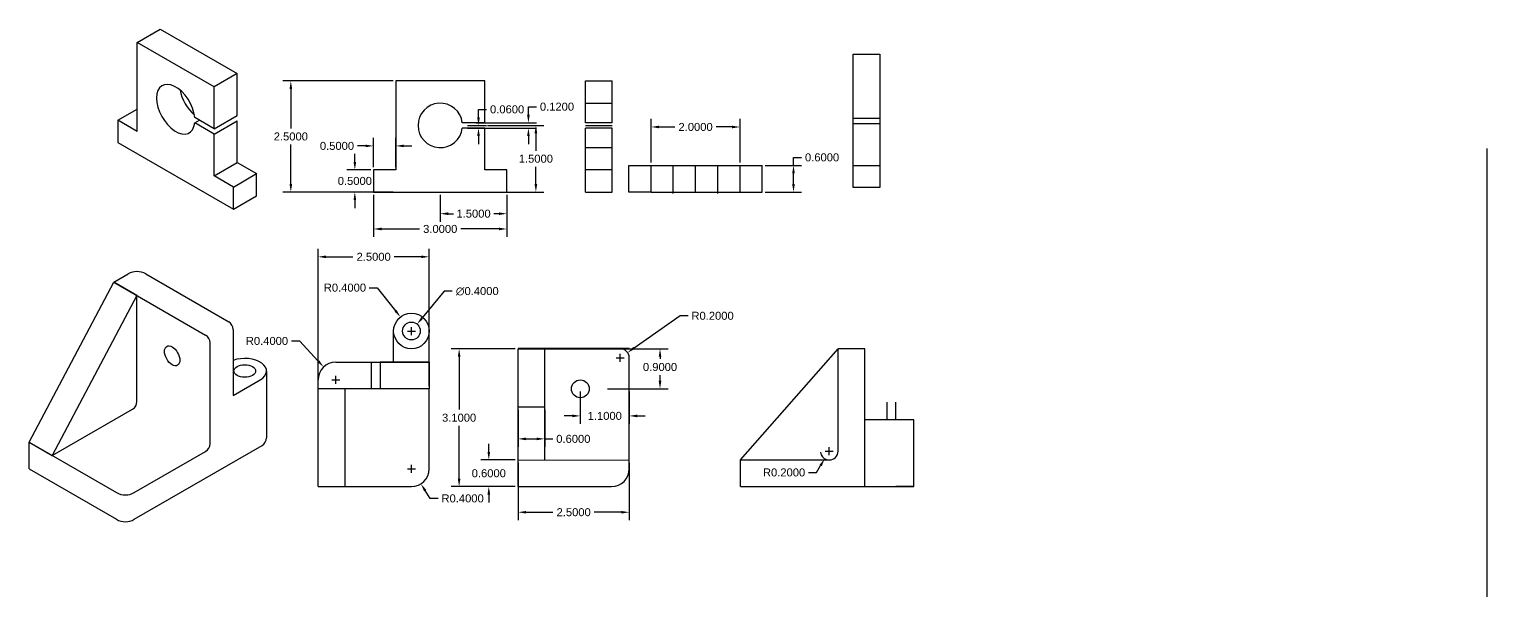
# Model space of a CAD drawing. Header units: inches. Extents: x 0 to 93838, y -1 to 60645.
# Drawn here: x 1.81 to 34.6, y -1.17 to 11.6 of the extents above; entities that cross this region are included whole.
import ezdxf

# ---------------------------------------------------------------- set-up
doc = ezdxf.new("R2010")
doc.units = ezdxf.units.IN
doc.header["$MEASUREMENT"] = 0
doc.linetypes.add('CENTER', pattern=[2, 1.25, -0.25, 0.25, -0.25])
for name, color, linetype in [('center', 10, 'CENTER'), ('dimension', 5, 'Continuous'), ('hidden', 3, 'Continuous'), ('referenced', 220, 'Continuous')]:
    doc.layers.add(name, color=color, linetype=linetype)
doc.styles.get("Standard").update_dxf_attribs({"font": 'arial.ttf'})
doc.dimstyles.get("Standard").update_dxf_attribs({"dimtxt": 0.18, "dimasz": 0.18, "dimexe": 0.18, "dimexo": 0.0625, "dimgap": 0.09, "dimtad": 0, "dimtih": 1, "dimtoh": 1, "dimdec": 4, "dimzin": 0, "dimdsep": 46, "dimtxsty": 'Standard', "dimcen": 0.09, "dimadec": 0, "dimazin": 0, "dimtfac": 1, "dimtdec": 4, "dimtofl": 0, "dimtmove": 0, "dimatfit": 3, "dimfxl": 1, "dimtolj": 1, "dimtzin": 0, "dimarcsym": 0})

# ---------------------------------------------------------------- blocks, each defined once
blk = doc.blocks.new('*D3122')
at = {"layer": 'Defpoints', "color": 0, "transparency": 16777216}
for p in [(10.534, 4.964), (10.279, 4.656)]:
    blk.add_point(p, dxfattribs=at)
at = {"layer": 'dimension', "color": 0, "lineweight": -2, "transparency": 16777216}
for p, q in [((11.147, 5.703), (10.649, 5.103)), ((11.327, 5.703), (11.147, 5.703)), ((10.317, 4.81), (10.497, 4.81)), ((10.407, 4.72), (10.407, 4.9))]:
    blk.add_line(p, q, dxfattribs=at)
at = {"layer": 'dimension', "color": 0, "transparency": 16777216}
blk.add_solid([(10.626, 5.122), (10.672, 5.084), (10.534, 4.964)], dxfattribs=at)
at = {"layer": 'dimension', "color": 0, "transparency": 16777216, "insert": (11.888, 5.703), "char_height": 0.18, "attachment_point": 5}
blk.add_mtext('\\A1;∅0.4000', dxfattribs=at)
blk = doc.blocks.new('*D3123')
at = {"layer": 'Defpoints', "color": 0, "transparency": 16777216}
for p in [(10.16, 5.125), (10.407, 4.81)]:
    blk.add_point(p, dxfattribs=at)
at = {"layer": 'dimension', "color": 0, "lineweight": -2, "transparency": 16777216}
for p, q in [((9.46, 5.785), (9.64, 5.785)), ((9.64, 5.785), (10.048, 5.266)), ((10.317, 4.81), (10.497, 4.81)), ((10.407, 4.72), (10.407, 4.9))]:
    blk.add_line(p, q, dxfattribs=at)
at = {"layer": 'dimension', "color": 0, "transparency": 16777216}
blk.add_solid([(10.072, 5.285), (10.025, 5.248), (10.16, 5.125)], dxfattribs=at)
at = {"layer": 'dimension', "color": 0, "transparency": 16777216, "insert": (8.911, 5.785), "char_height": 0.18, "attachment_point": 5}
blk.add_mtext('\\A1;R0.4000', dxfattribs=at)
blk = doc.blocks.new('*D3124')
at = {"layer": 'Defpoints', "color": 0, "transparency": 16777216}
for p in [(8.433, 4.002), (8.707, 3.71)]:
    blk.add_point(p, dxfattribs=at)
at = {"layer": 'dimension', "color": 0, "lineweight": -2, "transparency": 16777216}
for p, q in [((7.706, 4.586), (7.886, 4.586)), ((7.886, 4.586), (8.31, 4.133)), ((8.617, 3.71), (8.797, 3.71)), ((8.707, 3.62), (8.707, 3.8))]:
    blk.add_line(p, q, dxfattribs=at)
at = {"layer": 'dimension', "color": 0, "transparency": 16777216}
blk.add_solid([(8.332, 4.154), (8.288, 4.113), (8.433, 4.002)], dxfattribs=at)
at = {"layer": 'dimension', "color": 0, "transparency": 16777216, "insert": (7.157, 4.586), "char_height": 0.18, "attachment_point": 5}
blk.add_mtext('\\A1;R0.4000', dxfattribs=at)
blk = doc.blocks.new('*D3125')
at = {"layer": 'Defpoints', "color": 0, "transparency": 16777216}
for p in [(10.407, 1.71), (10.621, 1.372)]:
    blk.add_point(p, dxfattribs=at)
at = {"layer": 'dimension', "color": 0, "lineweight": -2, "transparency": 16777216}
for p, q in [((10.317, 1.71), (10.497, 1.71)), ((10.407, 1.62), (10.407, 1.8)), ((10.829, 1.045), (10.718, 1.22)), ((11.009, 1.045), (10.829, 1.045))]:
    blk.add_line(p, q, dxfattribs=at)
at = {"layer": 'dimension', "color": 0, "transparency": 16777216}
blk.add_solid([(10.743, 1.237), (10.692, 1.204), (10.621, 1.372)], dxfattribs=at)
at = {"layer": 'dimension', "color": 0, "transparency": 16777216, "insert": (11.559, 1.045), "char_height": 0.18, "attachment_point": 5}
blk.add_mtext('\\A1;R0.4000', dxfattribs=at)
blk = doc.blocks.new('*D3126')
at = {"layer": 'Defpoints', "color": 0, "transparency": 16777216}
for p in [(8.307, 6.479), (8.307, 3.51), (10.807, 3.51)]:
    blk.add_point(p, dxfattribs=at)
at = {"layer": 'dimension', "color": 0, "lineweight": -2, "transparency": 16777216}
for p, q in [((8.307, 3.573), (8.307, 6.659)), ((10.807, 3.573), (10.807, 6.659)), ((8.487, 6.479), (9.092, 6.479)), ((10.627, 6.479), (10.022, 6.479))]:
    blk.add_line(p, q, dxfattribs=at)
at = {"layer": 'dimension', "color": 0, "transparency": 16777216}
for points in [[(8.487, 6.509), (8.487, 6.449), (8.307, 6.479)], [(10.627, 6.509), (10.627, 6.449), (10.807, 6.479)]]:
    blk.add_solid(points, dxfattribs=at)
at = {"layer": 'dimension', "color": 0, "transparency": 16777216, "insert": (9.557, 6.479), "char_height": 0.18, "attachment_point": 5}
blk.add_mtext('\\A1;2.5000', dxfattribs=at)
blk = doc.blocks.new('*D3127')
at = {"layer": 'Defpoints', "color": 0, "transparency": 16777216}
for p in [(11.48, 4.41), (12.807, 4.41), (12.807, 1.31)]:
    blk.add_point(p, dxfattribs=at)
at = {"layer": 'dimension', "color": 0, "lineweight": -2, "transparency": 16777216}
for p, q in [((12.744, 4.41), (11.3, 4.41)), ((11.48, 4.23), (11.48, 3.042)), ((11.48, 1.49), (11.48, 2.678)), ((12.744, 1.31), (11.3, 1.31))]:
    blk.add_line(p, q, dxfattribs=at)
at = {"layer": 'dimension', "color": 0, "transparency": 16777216}
for points in [[(11.45, 4.23), (11.51, 4.23), (11.48, 4.41)], [(11.45, 1.49), (11.51, 1.49), (11.48, 1.31)]]:
    blk.add_solid(points, dxfattribs=at)
at = {"layer": 'dimension', "color": 0, "transparency": 16777216, "insert": (11.48, 2.86), "char_height": 0.18, "attachment_point": 5}
blk.add_mtext('\\A1;3.1000', dxfattribs=at)
blk = doc.blocks.new('*D3128')
at = {"layer": 'Defpoints', "color": 0, "transparency": 16777216}
for p in [(12.807, 3.103), (13.407, 3.103), (13.407, 2.384)]:
    blk.add_point(p, dxfattribs=at)
at = {"layer": 'dimension', "color": 0, "lineweight": -2, "transparency": 16777216}
for p, q in [((12.807, 3.041), (12.807, 2.204)), ((13.407, 3.041), (13.407, 2.204)), ((12.987, 2.384), (13.227, 2.384)), ((13.407, 2.384), (13.587, 2.384))]:
    blk.add_line(p, q, dxfattribs=at)
at = {"layer": 'dimension', "color": 0, "transparency": 16777216}
for points in [[(12.987, 2.414), (12.987, 2.354), (12.807, 2.384)], [(13.227, 2.414), (13.227, 2.354), (13.407, 2.384)]]:
    blk.add_solid(points, dxfattribs=at)
at = {"layer": 'dimension', "color": 0, "transparency": 16777216, "insert": (14.05, 2.384), "char_height": 0.18, "attachment_point": 5}
blk.add_mtext('\\A1;0.6000', dxfattribs=at)
blk = doc.blocks.new('*D3129')
at = {"layer": 'Defpoints', "color": 0, "transparency": 16777216}
for p in [(12.148, 1.91), (12.807, 1.91), (12.807, 1.31)]:
    blk.add_point(p, dxfattribs=at)
at = {"layer": 'dimension', "color": 0, "lineweight": -2, "transparency": 16777216}
for p, q in [((12.148, 2.09), (12.148, 2.27)), ((12.744, 1.91), (11.968, 1.91)), ((12.744, 1.31), (11.968, 1.31)), ((12.148, 1.13), (12.148, 0.95))]:
    blk.add_line(p, q, dxfattribs=at)
at = {"layer": 'dimension', "color": 0, "transparency": 16777216}
for points in [[(12.118, 2.09), (12.178, 2.09), (12.148, 1.91)], [(12.118, 1.13), (12.178, 1.13), (12.148, 1.31)]]:
    blk.add_solid(points, dxfattribs=at)
at = {"layer": 'dimension', "color": 0, "transparency": 16777216, "insert": (12.148, 1.61), "char_height": 0.18, "attachment_point": 5}
blk.add_mtext('\\A1;0.6000', dxfattribs=at)
blk = doc.blocks.new('*D3131')
at = {"layer": 'Defpoints', "color": 0, "transparency": 16777216}
for p in [(15.271, 4.325), (15.107, 4.21)]:
    blk.add_point(p, dxfattribs=at)
at = {"layer": 'dimension', "color": 0, "lineweight": -2, "transparency": 16777216}
for p, q in [((16.452, 5.152), (15.418, 4.428)), ((16.632, 5.152), (16.452, 5.152)), ((15.107, 4.12), (15.107, 4.3)), ((15.017, 4.21), (15.197, 4.21))]:
    blk.add_line(p, q, dxfattribs=at)
at = {"layer": 'dimension', "color": 0, "transparency": 16777216}
blk.add_solid([(15.401, 4.453), (15.435, 4.404), (15.271, 4.325)], dxfattribs=at)
at = {"layer": 'dimension', "color": 0, "transparency": 16777216, "insert": (17.182, 5.152), "char_height": 0.18, "attachment_point": 5}
blk.add_mtext('\\A1;R0.2000', dxfattribs=at)
blk = doc.blocks.new('*D3120')
at = {"layer": 'Defpoints', "color": 0, "transparency": 16777216}
for p in [(14.757, 4.41), (16, 4.41), (14.757, 3.51)]:
    blk.add_point(p, dxfattribs=at)
at = {"layer": 'dimension', "color": 0, "lineweight": -2, "transparency": 16777216}
for p, q in [((14.819, 4.41), (16.18, 4.41)), ((16, 4.23), (16, 4.182)), ((16, 3.69), (16, 3.818)), ((14.819, 3.51), (16.18, 3.51))]:
    blk.add_line(p, q, dxfattribs=at)
at = {"layer": 'dimension', "color": 0, "transparency": 16777216}
for points in [[(15.97, 4.23), (16.03, 4.23), (16, 4.41)], [(15.97, 3.69), (16.03, 3.69), (16, 3.51)]]:
    blk.add_solid(points, dxfattribs=at)
at = {"layer": 'dimension', "color": 0, "transparency": 16777216, "insert": (16, 4), "char_height": 0.18, "attachment_point": 5}
blk.add_mtext('\\A1;0.9000', dxfattribs=at)
blk = doc.blocks.new('*D3121')
at = {"layer": 'Defpoints', "color": 0, "transparency": 16777216}
for p in [(14.207, 3.51), (15.307, 3.51), (15.307, 2.901)]:
    blk.add_point(p, dxfattribs=at)
at = {"layer": 'dimension', "color": 0, "lineweight": -2, "transparency": 16777216}
for p, q in [((14.207, 3.448), (14.207, 2.721)), ((15.307, 3.448), (15.307, 2.721)), ((14.027, 2.901), (13.847, 2.901)), ((15.487, 2.901), (15.667, 2.901))]:
    blk.add_line(p, q, dxfattribs=at)
at = {"layer": 'dimension', "color": 0, "transparency": 16777216}
for points in [[(14.027, 2.931), (14.027, 2.871), (14.207, 2.901)], [(15.487, 2.931), (15.487, 2.871), (15.307, 2.901)]]:
    blk.add_solid(points, dxfattribs=at)
at = {"layer": 'dimension', "color": 0, "transparency": 16777216, "insert": (14.757, 2.901), "char_height": 0.18, "attachment_point": 5}
blk.add_mtext('\\A1;1.1000', dxfattribs=at)
blk = doc.blocks.new('*D3132')
at = {"layer": 'Defpoints', "color": 0, "transparency": 16777216}
for p in [(19.807, 2.11), (19.705, 1.938)]:
    blk.add_point(p, dxfattribs=at)
at = {"layer": 'dimension', "color": 0, "lineweight": -2, "transparency": 16777216}
for p, q in [((19.717, 2.11), (19.897, 2.11)), ((19.807, 2.02), (19.807, 2.2)), ((19.521, 1.629), (19.613, 1.784)), ((19.341, 1.629), (19.521, 1.629))]:
    blk.add_line(p, q, dxfattribs=at)
blk.add_arc((19.807, 2.11), 0.2, 187.7038, 252.0951, dxfattribs=at)
at = {"layer": 'dimension', "color": 0, "transparency": 16777216}
blk.add_solid([(19.587, 1.799), (19.638, 1.768), (19.705, 1.938)], dxfattribs=at)
at = {"layer": 'dimension', "color": 0, "transparency": 16777216, "insert": (18.791, 1.629), "char_height": 0.18, "attachment_point": 5}
blk.add_mtext('\\A1;R0.2000', dxfattribs=at)
blk = doc.blocks.new('*D3133')
at = {"layer": 'Defpoints', "color": 0, "transparency": 16777216}
for p in [(12.807, 1.907), (15.307, 1.91), (15.307, 0.734)]:
    blk.add_point(p, dxfattribs=at)
at = {"layer": 'dimension', "color": 0, "lineweight": -2, "transparency": 16777216}
for p, q in [((12.807, 1.845), (12.807, 0.554)), ((15.307, 1.848), (15.307, 0.554)), ((12.987, 0.734), (13.592, 0.734)), ((15.127, 0.734), (14.522, 0.734))]:
    blk.add_line(p, q, dxfattribs=at)
at = {"layer": 'dimension', "color": 0, "transparency": 16777216}
for points in [[(12.987, 0.764), (12.987, 0.704), (12.807, 0.734)], [(15.127, 0.764), (15.127, 0.704), (15.307, 0.734)]]:
    blk.add_solid(points, dxfattribs=at)
at = {"layer": 'dimension', "color": 0, "transparency": 16777216, "insert": (14.057, 0.734), "char_height": 0.18, "attachment_point": 5}
blk.add_mtext('\\A1;2.5000', dxfattribs=at)
blk = doc.blocks.new('*D3550')
at = {"layer": 'Defpoints', "color": 0, "transparency": 16777216}
for p in [(9.555, 8.973), (9.555, 8.435), (10.055, 8.435)]:
    blk.add_point(p, dxfattribs=at)
at = {"layer": 'dimension', "color": 0, "lineweight": -2, "transparency": 16777216}
for p, q in [((9.375, 8.973), (9.195, 8.973)), ((9.555, 8.497), (9.555, 9.153)), ((10.055, 8.497), (10.055, 9.153)), ((10.235, 8.973), (10.415, 8.973))]:
    blk.add_line(p, q, dxfattribs=at)
at = {"layer": 'dimension', "color": 0, "transparency": 16777216}
for points in [[(9.375, 9.003), (9.375, 8.943), (9.555, 8.973)], [(10.235, 9.003), (10.235, 8.943), (10.055, 8.973)]]:
    blk.add_solid(points, dxfattribs=at)
at = {"layer": 'dimension', "color": 0, "transparency": 16777216, "insert": (8.732, 8.973), "char_height": 0.18, "attachment_point": 5}
blk.add_mtext('\\A1;0.5000', dxfattribs=at)
blk = doc.blocks.new('*D3551')
at = {"layer": 'Defpoints', "color": 0, "transparency": 16777216}
for p in [(9.555, 8.435), (9.134, 7.935), (9.555, 7.935)]:
    blk.add_point(p, dxfattribs=at)
at = {"layer": 'dimension', "color": 0, "lineweight": -2, "transparency": 16777216}
for p, q in [((9.134, 8.615), (9.134, 8.795)), ((9.493, 8.435), (8.954, 8.435)), ((9.493, 7.935), (8.954, 7.935)), ((9.134, 7.755), (9.134, 7.575))]:
    blk.add_line(p, q, dxfattribs=at)
at = {"layer": 'dimension', "color": 0, "transparency": 16777216}
for points in [[(9.104, 8.615), (9.164, 8.615), (9.134, 8.435)], [(9.104, 7.755), (9.164, 7.755), (9.134, 7.935)]]:
    blk.add_solid(points, dxfattribs=at)
at = {"layer": 'dimension', "color": 0, "transparency": 16777216, "insert": (9.134, 8.185), "char_height": 0.18, "attachment_point": 5}
blk.add_mtext('\\A1;0.5000', dxfattribs=at)
blk = doc.blocks.new('*D3552')
at = {"layer": 'Defpoints', "color": 0, "transparency": 16777216}
for p in [(9.555, 7.935), (12.555, 7.935), (12.555, 7.105)]:
    blk.add_point(p, dxfattribs=at)
at = {"layer": 'dimension', "color": 0, "lineweight": -2, "transparency": 16777216}
for p, q in [((9.555, 7.872), (9.555, 6.925)), ((12.555, 7.872), (12.555, 6.925)), ((9.735, 7.105), (10.592, 7.105)), ((12.375, 7.105), (11.518, 7.105))]:
    blk.add_line(p, q, dxfattribs=at)
at = {"layer": 'dimension', "color": 0, "transparency": 16777216}
for points in [[(9.735, 7.135), (9.735, 7.075), (9.555, 7.105)], [(12.375, 7.135), (12.375, 7.075), (12.555, 7.105)]]:
    blk.add_solid(points, dxfattribs=at)
at = {"layer": 'dimension', "color": 0, "transparency": 16777216, "insert": (11.055, 7.105), "char_height": 0.18, "attachment_point": 5}
blk.add_mtext('\\A1;3.0000', dxfattribs=at)
blk = doc.blocks.new('*D3553')
at = {"layer": 'Defpoints', "color": 0, "transparency": 16777216}
for p in [(11.055, 7.935), (12.555, 7.935), (11.055, 7.449)]:
    blk.add_point(p, dxfattribs=at)
at = {"layer": 'dimension', "color": 0, "lineweight": -2, "transparency": 16777216}
for p, q in [((11.055, 7.872), (11.055, 7.269)), ((12.555, 7.872), (12.555, 7.269)), ((11.235, 7.449), (11.35, 7.449)), ((12.375, 7.449), (12.26, 7.449))]:
    blk.add_line(p, q, dxfattribs=at)
at = {"layer": 'dimension', "color": 0, "transparency": 16777216}
for points in [[(11.235, 7.479), (11.235, 7.419), (11.055, 7.449)], [(12.375, 7.479), (12.375, 7.419), (12.555, 7.449)]]:
    blk.add_solid(points, dxfattribs=at)
at = {"layer": 'dimension', "color": 0, "transparency": 16777216, "insert": (11.805, 7.449), "char_height": 0.18, "attachment_point": 5}
blk.add_mtext('\\A1;1.5000', dxfattribs=at)
blk = doc.blocks.new('*D3554')
at = {"layer": 'Defpoints', "color": 0, "transparency": 16777216}
for p in [(12.055, 9.435), (13.207, 9.435), (12.055, 7.935)]:
    blk.add_point(p, dxfattribs=at)
at = {"layer": 'dimension', "color": 0, "lineweight": -2, "transparency": 16777216}
for p, q in [((12.118, 9.435), (13.387, 9.435)), ((13.207, 9.255), (13.207, 8.866)), ((13.207, 8.115), (13.207, 8.503)), ((12.118, 7.935), (13.387, 7.935))]:
    blk.add_line(p, q, dxfattribs=at)
at = {"layer": 'dimension', "color": 0, "transparency": 16777216}
for points in [[(13.177, 9.255), (13.237, 9.255), (13.207, 9.435)], [(13.177, 8.115), (13.237, 8.115), (13.207, 7.935)]]:
    blk.add_solid(points, dxfattribs=at)
at = {"layer": 'dimension', "color": 0, "transparency": 16777216, "insert": (13.207, 8.685), "char_height": 0.18, "attachment_point": 5}
blk.add_mtext('\\A1;1.5000', dxfattribs=at)
blk = doc.blocks.new('*D3555')
at = {"layer": 'Defpoints', "color": 0, "transparency": 16777216}
for p in [(11.803, 9.495), (11.803, 9.375), (13.039, 9.495)]:
    blk.add_point(p, dxfattribs=at)
at = {"layer": 'dimension', "color": 0, "lineweight": -2, "transparency": 16777216}
for p, q in [((13.039, 9.675), (13.039, 9.855)), ((13.039, 9.855), (13.219, 9.855)), ((11.866, 9.495), (13.219, 9.495)), ((11.866, 9.375), (13.219, 9.375)), ((13.039, 9.195), (13.039, 9.015))]:
    blk.add_line(p, q, dxfattribs=at)
at = {"layer": 'dimension', "color": 0, "transparency": 16777216}
for points in [[(13.009, 9.675), (13.069, 9.675), (13.039, 9.495)], [(13.009, 9.195), (13.069, 9.195), (13.039, 9.375)]]:
    blk.add_solid(points, dxfattribs=at)
at = {"layer": 'dimension', "color": 0, "transparency": 16777216, "insert": (13.682, 9.855), "char_height": 0.18, "attachment_point": 5}
blk.add_mtext('\\A1;0.1200', dxfattribs=at)
blk = doc.blocks.new('*D3557')
at = {"layer": 'Defpoints', "color": 0, "transparency": 16777216}
for p in [(11.603, 9.435), (11.603, 9.375), (11.916, 9.435)]:
    blk.add_point(p, dxfattribs=at)
at = {"layer": 'dimension', "color": 0, "lineweight": -2, "transparency": 16777216}
for p, q in [((11.916, 9.615), (11.916, 9.795)), ((11.916, 9.795), (12.096, 9.795)), ((11.666, 9.435), (12.096, 9.435)), ((11.666, 9.375), (12.096, 9.375)), ((11.916, 9.195), (11.916, 9.015))]:
    blk.add_line(p, q, dxfattribs=at)
at = {"layer": 'dimension', "color": 0, "transparency": 16777216}
for points in [[(11.886, 9.615), (11.946, 9.615), (11.916, 9.435)], [(11.886, 9.195), (11.946, 9.195), (11.916, 9.375)]]:
    blk.add_solid(points, dxfattribs=at)
at = {"layer": 'dimension', "color": 0, "transparency": 16777216, "insert": (12.56, 9.795), "char_height": 0.18, "attachment_point": 5}
blk.add_mtext('\\A1;0.0600', dxfattribs=at)
blk = doc.blocks.new('*D3558')
at = {"layer": 'Defpoints', "color": 0, "transparency": 16777216}
for p in [(10.055, 10.435), (7.694, 7.935), (10.055, 7.935)]:
    blk.add_point(p, dxfattribs=at)
at = {"layer": 'dimension', "color": 0, "lineweight": -2, "transparency": 16777216}
for p, q in [((9.993, 10.435), (7.514, 10.435)), ((7.694, 10.255), (7.694, 9.366)), ((7.694, 8.115), (7.694, 9.003)), ((9.993, 7.935), (7.514, 7.935))]:
    blk.add_line(p, q, dxfattribs=at)
at = {"layer": 'dimension', "color": 0, "transparency": 16777216}
for points in [[(7.664, 10.255), (7.724, 10.255), (7.694, 10.435)], [(7.664, 8.115), (7.724, 8.115), (7.694, 7.935)]]:
    blk.add_solid(points, dxfattribs=at)
at = {"layer": 'dimension', "color": 0, "transparency": 16777216, "insert": (7.694, 9.185), "char_height": 0.18, "attachment_point": 5}
blk.add_mtext('\\A1;2.5000', dxfattribs=at)
blk = doc.blocks.new('*D3559')
at = {"layer": 'Defpoints', "color": 0, "transparency": 16777216}
for p in [(17.8, 9.399), (15.8, 8.535), (17.8, 8.535)]:
    blk.add_point(p, dxfattribs=at)
at = {"layer": 'dimension', "color": 0, "lineweight": -2, "transparency": 16777216}
for p, q in [((15.8, 8.597), (15.8, 9.579)), ((17.8, 8.597), (17.8, 9.579)), ((15.98, 9.399), (16.335, 9.399)), ((17.62, 9.399), (17.265, 9.399))]:
    blk.add_line(p, q, dxfattribs=at)
at = {"layer": 'dimension', "color": 0, "transparency": 16777216}
for points in [[(15.98, 9.429), (15.98, 9.369), (15.8, 9.399)], [(17.62, 9.429), (17.62, 9.369), (17.8, 9.399)]]:
    blk.add_solid(points, dxfattribs=at)
at = {"layer": 'dimension', "color": 0, "transparency": 16777216, "insert": (16.8, 9.399), "char_height": 0.18, "attachment_point": 5}
blk.add_mtext('\\A1;2.0000', dxfattribs=at)
blk = doc.blocks.new('*D3560')
at = {"layer": 'Defpoints', "color": 0, "transparency": 16777216}
for p in [(18.3, 8.535), (19.003, 8.535), (18.3, 7.935)]:
    blk.add_point(p, dxfattribs=at)
at = {"layer": 'dimension', "color": 0, "lineweight": -2, "transparency": 16777216}
for p, q in [((18.362, 8.535), (19.183, 8.535)), ((19.003, 8.535), (19.003, 8.715)), ((19.003, 8.715), (19.183, 8.715)), ((19.003, 8.115), (19.003, 8.355)), ((18.362, 7.935), (19.183, 7.935))]:
    blk.add_line(p, q, dxfattribs=at)
at = {"layer": 'dimension', "color": 0, "transparency": 16777216}
for points in [[(18.973, 8.355), (19.033, 8.355), (19.003, 8.535)], [(18.973, 8.115), (19.033, 8.115), (19.003, 7.935)]]:
    blk.add_solid(points, dxfattribs=at)
at = {"layer": 'dimension', "color": 0, "transparency": 16777216, "insert": (19.646, 8.715), "char_height": 0.18, "attachment_point": 5}
blk.add_mtext('\\A1;0.6000', dxfattribs=at)

msp = doc.modelspace()

# ---------------------------------------------------------------- linework, layer by layer
for p, q in [((4.23737, 11.29921), (4.75699, 11.59921)), ((4.75699, 11.59921), (6.48904, 10.59921)), ((4.23737, 9.29921), (4.23737, 11.29921)), ((5.96942, 10.29921), (4.23737, 11.29921)), ((20.34536, 8.03507), (20.34536, 11.03507)), ((20.34536, 11.03507), (20.94536, 11.03507)), ((20.94536, 11.03507), (20.94536, 8.03507)), ((6.48904, 10.59921), (5.96942, 10.29921)), ((6.48904, 9.65921), (6.48904, 10.59921)), ((5.96942, 9.35921), (5.96942, 10.29921)), ((12.05503, 10.43451), (10.05503, 10.43451)), ((10.05503, 10.43451), (10.05503, 8.43451)), ((12.05503, 9.49451), (12.05503, 10.43451)), ((14.32309, 9.49451), (14.32309, 10.43451)), ((14.32309, 10.43451), (14.92309, 10.43451)), ((14.92309, 9.49451), (14.92309, 10.43451)), ((3.80436, 9.54921), (4.23737, 9.79921)), ((4.23737, 9.29921), (3.80436, 9.54921)), ((3.80436, 9.54921), (3.80436, 9.04921)), ((5.96942, 9.35921), (5.53328, 9.61102)), ((5.53328, 9.49102), (5.63721, 9.55102)), ((5.96942, 9.23921), (6.48904, 9.53921)), ((6.48904, 8.59921), (6.48904, 9.53921)), ((5.96942, 9.23921), (5.53328, 9.49102)), ((5.96942, 8.29921), (5.96942, 9.23921)), ((12.05503, 9.49451), (11.55142, 9.49451)), ((12.05503, 9.37451), (11.55142, 9.37451)), ((12.05503, 8.43451), (12.05503, 9.37451)), ((14.32309, 7.93451), (14.32309, 9.37451)), ((14.92309, 7.93451), (14.92309, 9.37451)), ((3.80436, 9.04921), (6.40244, 7.54921)), ((34.60156, 8.91566), (34.60156, -1.16832)), ((5.96942, 8.29921), (6.48904, 8.59921)), ((6.48904, 8.59921), (6.92205, 8.34921)), ((15.29968, 7.93451), (15.29968, 8.53451)), ((15.29968, 8.53451), (18.29968, 8.53451)), ((15.79968, 7.93451), (15.79968, 8.53451)), ((17.79968, 7.93451), (17.79968, 8.53451)), ((18.29968, 7.93451), (18.29968, 8.53451)), ((20.34536, 8.53507), (20.94536, 8.53507)), ((6.40244, 8.04921), (5.96942, 8.29921)), ((6.40244, 8.04921), (6.92205, 8.34921)), ((6.92205, 7.84921), (6.92205, 8.34921)), ((10.05503, 8.43451), (9.55503, 8.43451)), ((9.55503, 8.43451), (9.55503, 7.93451)), ((12.55503, 8.43451), (12.05503, 8.43451)), ((12.55503, 7.93451), (12.55503, 8.43451)), ((14.92309, 8.43451), (14.32309, 8.43451)), ((6.40244, 7.54921), (6.40244, 8.04921)), ((9.55503, 7.93451), (12.55503, 7.93451)), ((14.32309, 7.93451), (14.92309, 7.93451)), ((15.79968, 7.93451), (15.29968, 7.93451)), ((15.79968, 7.93451), (17.79968, 7.93451)), ((17.79968, 7.93451), (18.29968, 7.93451)), ((20.94536, 8.03507), (20.34536, 8.03507)), ((6.40244, 7.54921), (6.92205, 7.84921)), ((1.80687, 2.31023), (3.71213, 5.91023)), ((3.71213, 5.91023), (4.03174, 6.09476)), ((4.23174, 5.61023), (3.71213, 5.91023)), ((3.71213, 5.91023), (5.77719, 4.71797)), ((4.43174, 6.09476), (6.29681, 5.01797)), ((4.23174, 5.61023), (2.32649, 2.01023)), ((4.23174, 3.2257), (4.23174, 5.61023)), ((6.39681, 4.84476), (6.39681, 3.36023)), ((10.00687, 4.11023), (10.00687, 4.81023)), ((10.80687, 4.11023), (10.80687, 4.81023)), ((5.87719, 2.2757), (5.87719, 4.54476)), ((12.80687, 1.31023), (12.80687, 4.41023)), ((12.80687, 4.41023), (15.10687, 4.41023)), ((13.40687, 1.908), (13.40687, 4.41023)), ((17.80687, 1.91023), (20.00687, 4.41023)), ((20.60687, 4.41023), (20.00687, 4.41023)), ((20.00687, 2.11023), (20.00687, 4.41023)), ((20.60687, 1.31023), (20.60687, 4.41023)), ((8.70687, 4.11023), (10.80687, 4.11023)), ((10.80687, 4.11023), (9.70688, 4.10806)), ((10.80687, 4.11023), (10.80687, 3.51023)), ((15.30687, 1.91023), (15.30687, 4.21023)), ((6.39681, 3.36023), (7.00303, 3.71023)), ((7.14651, 3.91023), (7.14651, 2.40855)), ((8.30687, 1.31023), (8.30687, 3.71023)), ((10.80687, 3.51023), (8.30687, 3.51023)), ((8.90687, 3.51023), (8.90687, 1.31023)), ((10.80687, 1.71023), (10.80687, 3.51023)), ((2.32649, 2.01023), (4.13174, 3.0525)), ((21.70687, 2.81023), (20.60687, 2.81023)), ((21.70687, 1.31023), (21.70687, 2.81023)), ((1.80687, 1.71023), (1.80687, 2.31023)), ((1.80687, 2.31023), (3.77194, 1.1757)), ((1.80687, 2.31023), (2.32649, 2.01023)), ((4.17194, 0.5757), (7.04651, 2.23534)), ((4.17194, 1.1757), (5.77719, 2.1025)), ((1.80687, 1.71023), (3.77194, 0.5757)), ((12.80687, 1.31023), (12.80687, 1.91023)), ((12.80687, 1.90729), (15.30687, 1.91023)), ((15.30687, 1.71023), (15.30687, 1.91023)), ((17.80687, 1.31023), (17.80687, 1.91023)), ((17.80687, 1.91023), (19.80687, 1.91023)), ((8.30687, 1.31023), (10.40687, 1.31023)), ((12.80687, 1.31023), (14.90687, 1.31023)), ((12.80687, 1.31023), (13.40687, 1.31023)), ((17.80687, 1.31023), (20.60687, 1.31023)), ((20.60687, 1.31023), (21.70687, 1.31023)), ((21.70687, 1.31023), (21.30687, 1.31023)), ((21.70687, 1.31023), (21.50687, 1.31023))]:
    msp.add_line(p, q)
for centre, radius in [((10.40687, 4.81023), 0.4), ((10.40687, 4.81023), 0.2), ((10.40687, 4.81023), 0.2), ((14.20687, 3.51023), 0.2)]:
    msp.add_circle(centre, radius)
for centre, radius, start, end in [((11.05503, 9.43451), 0.5, 6.892103, 353.107897), ((4.23174, 5.74835), 0.4, 60, 120), ((6.19681, 4.84476), 0.2, 0, 60), ((5.67719, 4.54476), 0.2, 0, 60), ((15.10687, 4.21023), 0.2, 0, 90), ((8.70687, 3.71023), 0.4, 90, 180), ((4.03174, 3.2257), 0.2, 300, 0), ((6.94651, 2.40855), 0.2, 300, 360), ((5.67719, 2.2757), 0.2, 300, 0), ((19.80687, 2.11023), 0.2, 270, 0), ((10.40687, 1.71023), 0.4, 270, 0), ((14.90687, 1.71023), 0.4, 270, 0), ((3.97194, 1.52211), 0.4, 240, 300), ((3.97194, 0.92211), 0.4, 240, 300)]:
    msp.add_arc(centre, radius, start, end)
for centre, major_axis, start_param, end_param in [((5.1034, 9.79921), (0.30619, -0.53033), 0.90568805, 6.94829359), ((5.62301, 10.09921), (0.30619, -0.53033), 4.15479015, 5.26998781), ((6.65662, 3.91023), (-0.4899, 0), 2.35619449, 5.27137885)]:
    msp.add_ellipse(centre, major_axis=major_axis, ratio=0.57735027, start_param=start_param, end_param=end_param)
for centre, major_axis in [((5.02456, 4.2525), (0.12247, -0.21213)), ((6.65662, 3.91023), (-0.24495, 0))]:
    msp.add_ellipse(centre, major_axis=major_axis, ratio=0.57735027)
at = {"layer": 'center'}
msp.add_line((16.79774, 7.93451), (16.79774, 8.53451), dxfattribs=at)
at = {"layer": 'dimension'}
for p, q in [((15.30687, 4.42023), (12.80687, 4.42023)), ((12.80687, 3.10348), (13.40687, 3.10348)), ((12.80687, 1.31023), (12.80687, 1.91023))]:
    msp.add_line(p, q, dxfattribs=at)
at = {"layer": 'hidden'}
for p, q in [((11.055, 9.93451), (11.05505, 9.93451)), ((14.32309, 9.93451), (14.92309, 9.93451)), ((20.34536, 9.59507), (20.94536, 9.59507)), ((14.92309, 9.49451), (14.32309, 9.49451)), ((14.32309, 9.43451), (14.92309, 9.43451)), ((14.92309, 9.37451), (14.32309, 9.37451)), ((20.34536, 9.47507), (20.94536, 9.47507)), ((11.055, 8.93451), (11.05505, 8.93451)), ((14.32309, 8.93451), (14.92309, 8.93451)), ((16.29774, 7.90087), (16.29774, 8.53451)), ((17.29774, 7.90087), (17.29774, 8.53451)), ((9.50688, 3.51023), (9.50688, 4.11023)), ((9.70688, 4.11023), (9.70688, 3.51023)), ((21.10687, 2.81023), (21.10687, 3.21023)), ((21.30687, 2.81023), (21.30687, 3.21023)), ((21.30687, 2.81023), (21.10687, 2.81023))]:
    msp.add_line(p, q, dxfattribs=at)
at = {"layer": 'referenced'}
msp.add_line((5.96942, 9.35921), (6.48904, 9.65921), dxfattribs=at)

# ---------------------------------------------------------------- dimensions: what is measured, and where the dimension line sits
at = {"layer": 'dimension'}
for base, p1, p2, picture, middle in [((7.69365, 7.93451), (10.05503, 10.43451), (10.05503, 7.93451), '*D3558', (7.69365, 9.18451)), ((13.0389, 9.49451), (11.80322, 9.37451), (11.80322, 9.49451), '*D3555', (13.68222, 9.85451)), ((16, 4.41023), (14.75687, 3.51023), (14.75687, 4.41023), '*D3120', (16, 4)), ((12.14751, 1.91023), (12.80687, 1.31023), (12.80687, 1.91023), '*D3129', (12.14751, 1.61023))]:
    dim = msp.add_linear_dim(base=base, p1=p1, p2=p2, angle=90, dimstyle='Standard', dxfattribs=at)
    dim.commit()
    dim.dimension.update_dxf_attribs({"geometry": picture, "text_midpoint": middle, "dimtype": 160})
for base, p1, p2, picture, middle in [((11.91637, 9.43451), (11.60323, 9.37451), (11.60323, 9.43451), '*D3557', (12.5597, 9.79451)), ((13.20748, 9.43451), (12.05503, 7.93451), (12.05503, 9.43451), '*D3554', (13.20748, 8.68451)), ((9.13424, 7.93451), (9.55503, 8.43451), (9.55503, 7.93451), '*D3551', (9.13424, 8.18451)), ((19.00277, 8.53451), (18.29968, 7.93451), (18.29968, 8.53451), '*D3560', (19.64609, 8.71451)), ((11.48015, 4.41023), (12.80687, 1.31023), (12.80687, 4.41023), '*D3127', (11.48015, 2.86023))]:
    dim = msp.add_linear_dim(base=base, p1=p1, p2=p2, angle=90, dimstyle='Standard', dxfattribs=at)
    dim.commit()
    dim.dimension.update_dxf_attribs({"geometry": picture, "text_midpoint": middle})
for base, p1, p2, picture, middle in [((17.79968, 9.3992), (15.79968, 8.53451), (17.79968, 8.53451), '*D3559', (16.79968, 9.3992)), ((9.55503, 8.97263), (10.05503, 8.43451), (9.55503, 8.43451), '*D3550', (8.73171, 8.97263)), ((12.55503, 7.105), (9.55503, 7.93451), (12.55503, 7.93451), '*D3552', (11.05503, 7.105)), ((11.05503, 7.44904), (12.55503, 7.93451), (11.05503, 7.93451), '*D3553', (11.80503, 7.44904)), ((8.30687, 6.47949), (10.80687, 3.51023), (8.30687, 3.51023), '*D3126', (9.55687, 6.47949)), ((15.30687, 2.90076), (14.20687, 3.51023), (15.30687, 3.51023), '*D3121', (14.75687, 2.90076)), ((13.40687, 2.38396), (12.80687, 3.10348), (13.40687, 3.10348), '*D3128', (14.0502, 2.38396)), ((15.30687, 0.73388), (12.80687, 1.90729), (15.30687, 1.91023), '*D3133', (14.05687, 0.73388))]:
    dim = msp.add_linear_dim(base=base, p1=p1, p2=p2, dimstyle='Standard', dxfattribs=at)
    dim.commit()
    dim.dimension.update_dxf_attribs({"geometry": picture, "text_midpoint": middle})
for center, mpoint, picture, middle in [((10.40687, 4.81023), (10.15965, 5.12469), '*D3123', (8.91071, 5.78543)), ((15.10687, 4.21023), (15.2707, 4.32495), '*D3131', (17.1817, 5.15226)), ((8.70687, 3.71023), (8.43329, 4.00204), '*D3124', (7.15679, 4.58553)), ((10.40687, 1.71023), (10.62113, 1.37246), '*D3125', (11.55852, 1.04466))]:
    dim = msp.add_radius_dim(center=center, mpoint=mpoint, dimstyle='Standard', dxfattribs=at)
    dim.commit()
    dim.dimension.update_dxf_attribs({"geometry": picture, "text_midpoint": middle, "dimtype": 164})
dim = msp.add_diameter_dim_2p(p1=(10.27925, 4.65625), p2=(10.5345, 4.96422), dimstyle='Standard', dxfattribs=at)
dim.commit()
dim.dimension.update_dxf_attribs({"geometry": '*D3122', "text_midpoint": (11.88813, 5.70308), "dimtype": 163})
dim = msp.add_radius_dim(center=(19.80687, 2.11023), mpoint=(19.70467, 1.93832), dimstyle='Standard', dxfattribs=at)
dim.commit()
dim.dimension.update_dxf_attribs({"geometry": '*D3132', "text_midpoint": (18.79126, 1.62887)})

doc.saveas('drawing.dxf')
